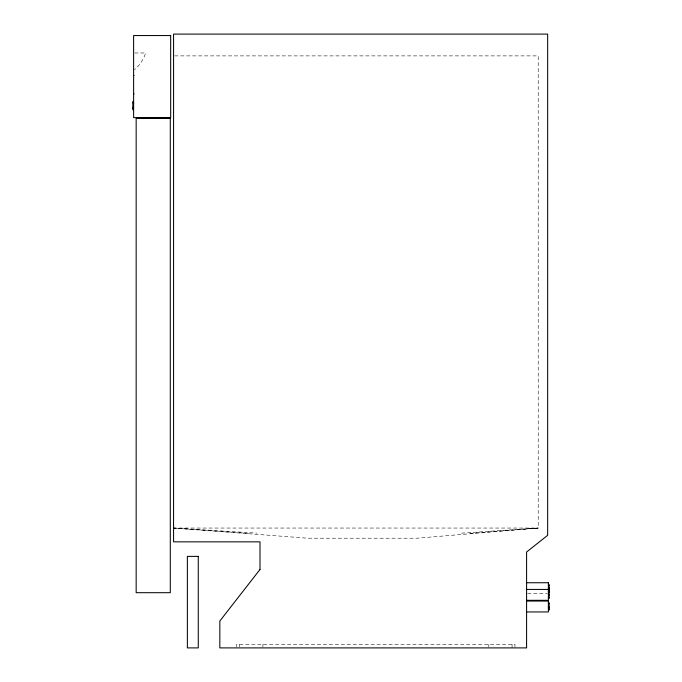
<?xml version="1.0" encoding="UTF-8"?>
<svg xmlns="http://www.w3.org/2000/svg" width="682" height="682" viewBox="0 0 682 682"><rect width="100%" height="100%" fill="white"/><g stroke="black" fill="none" stroke-linecap="round" stroke-linejoin="round"><path stroke-width="0.51" stroke-dasharray="3.41 2.56" d="M174.626 55.89L538.217 55.89L538.217 528.047L416.907 538.217L307.949 538.217L173.569 528.047L256.884 533.128M470.273 533.341L538.217 528.047L174.626 528.047M461.501 533.136L538.217 528.047M134.669 52.983L145.598 52.983A35.617 35.617 0 0 1 134.405 69.777M527.629 593.638L547.348 593.638M173.569 528.047L248.316 533.341M514.97 646.988L514.97 644.268L236.765 644.268L236.765 646.988M512.063 644.268L512.063 647.9M488.824 644.268L488.824 646.988M262.911 644.268L262.911 646.988M239.672 644.268L239.672 646.988"/><path stroke-width="1.02" d="M133.612 75.506L134.107 75.506M133.612 93.886L134.107 93.886M133.612 102.53L133.254 109.154M132.888 102.88L133.612 102.88M132.888 108.114L133.612 108.114M526.589 582.743L548.388 582.743M548.388 584.525L549.112 584.525L549.112 598.506L548.388 598.506M548.388 585.403L549.112 585.403M548.388 587.526L549.112 587.526M548.388 589.316L549.112 589.316M526.589 589.427L548.388 589.427M548.388 590.8L549.112 590.8M548.388 591.209L549.112 591.209M548.388 591.823L549.112 591.823M548.388 592.121L549.112 592.121M548.388 594.286L549.112 594.286M548.388 595.198L549.112 595.198M548.388 597.594L549.112 597.594M526.589 600.322L548.388 600.322L548.388 582.931M526.589 601.047L548.388 601.047M548.388 602.828L549.112 602.828L549.112 610.126L548.388 610.126M548.388 603.741L549.112 603.715M548.388 606.937L549.112 606.937M548.388 607.85L549.112 607.85M548.388 609.103L549.112 609.103M526.589 611.942L548.388 611.942L548.388 601.234M132.888 101.286L132.888 109.853M260.004 569.453L219.834 621.021L219.834 647.9L526.589 647.9L526.589 552.019L547.655 535.31L547.655 34.1L173.569 34.1L173.569 541.849L260.004 541.849L260.004 569.453M170.662 35.549L133.612 35.549L133.612 117.636L170.662 117.636L170.662 35.549M170.295 118.361L136.161 118.361L136.161 592.692L170.295 592.692L170.295 118.361M198.266 556.376L187.371 556.376L187.371 647.9L198.266 647.9L198.266 556.376M549.112 588.097L548.388 588.097L549.112 588.14"/></g></svg>
